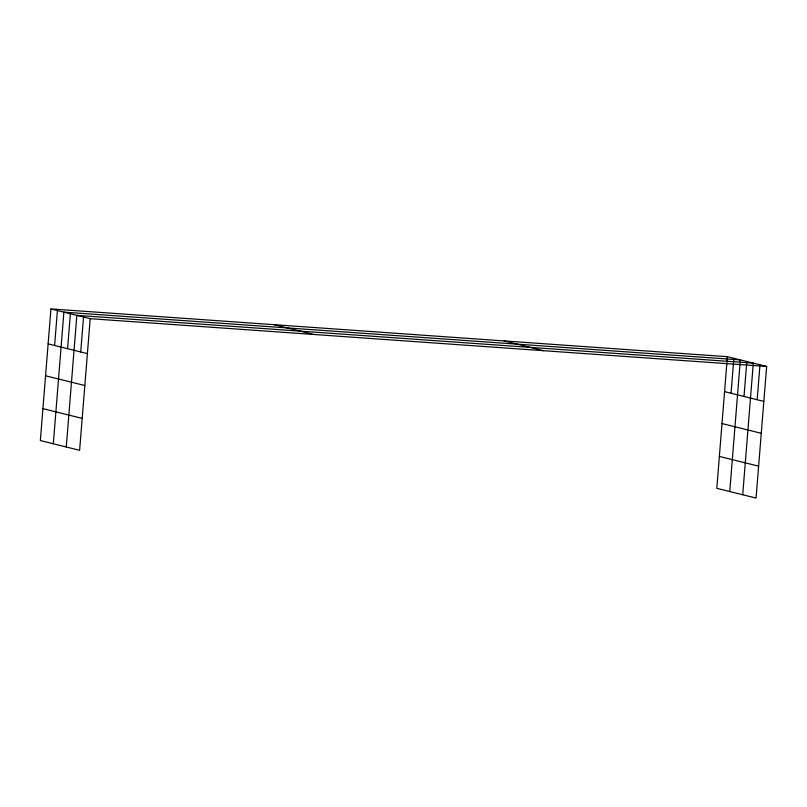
<?xml version="1.0" encoding="UTF-8"?>
<svg xmlns="http://www.w3.org/2000/svg" width="807" height="807" viewBox="0 0 807 807"><rect width="100%" height="100%" fill="white"/><g stroke="black" fill="none" stroke-linecap="round" stroke-linejoin="round"><path stroke-width="1.21" d="M50.942 308.93L40.35 440.551L79.621 450.306L90.202 318.684L50.942 308.93L727.379 356.694L766.65 366.449L756.058 498.07L716.798 488.316L727.379 356.694M54.604 345.477L57.418 310.534M53.312 443.769L63.894 312.148L740.342 359.912L729.75 491.544M67.566 348.695L70.38 313.752M66.265 446.987L76.857 315.366L753.304 363.13L742.712 494.762M80.72 351.963L83.535 317.02M731.051 393.251L733.866 358.308M744.014 396.469L746.818 361.526M757.168 399.737L759.972 364.794M90.202 318.684L766.65 366.449M724.575 391.637L763.836 401.392M504.153 340.937L543.424 350.682M722.003 423.544L761.273 433.298M274.168 324.686L313.429 334.441M719.36 456.419L758.63 466.174M48.127 343.873L87.398 353.627M45.565 375.78L84.826 385.524M42.912 408.645L82.183 418.399"/></g></svg>
